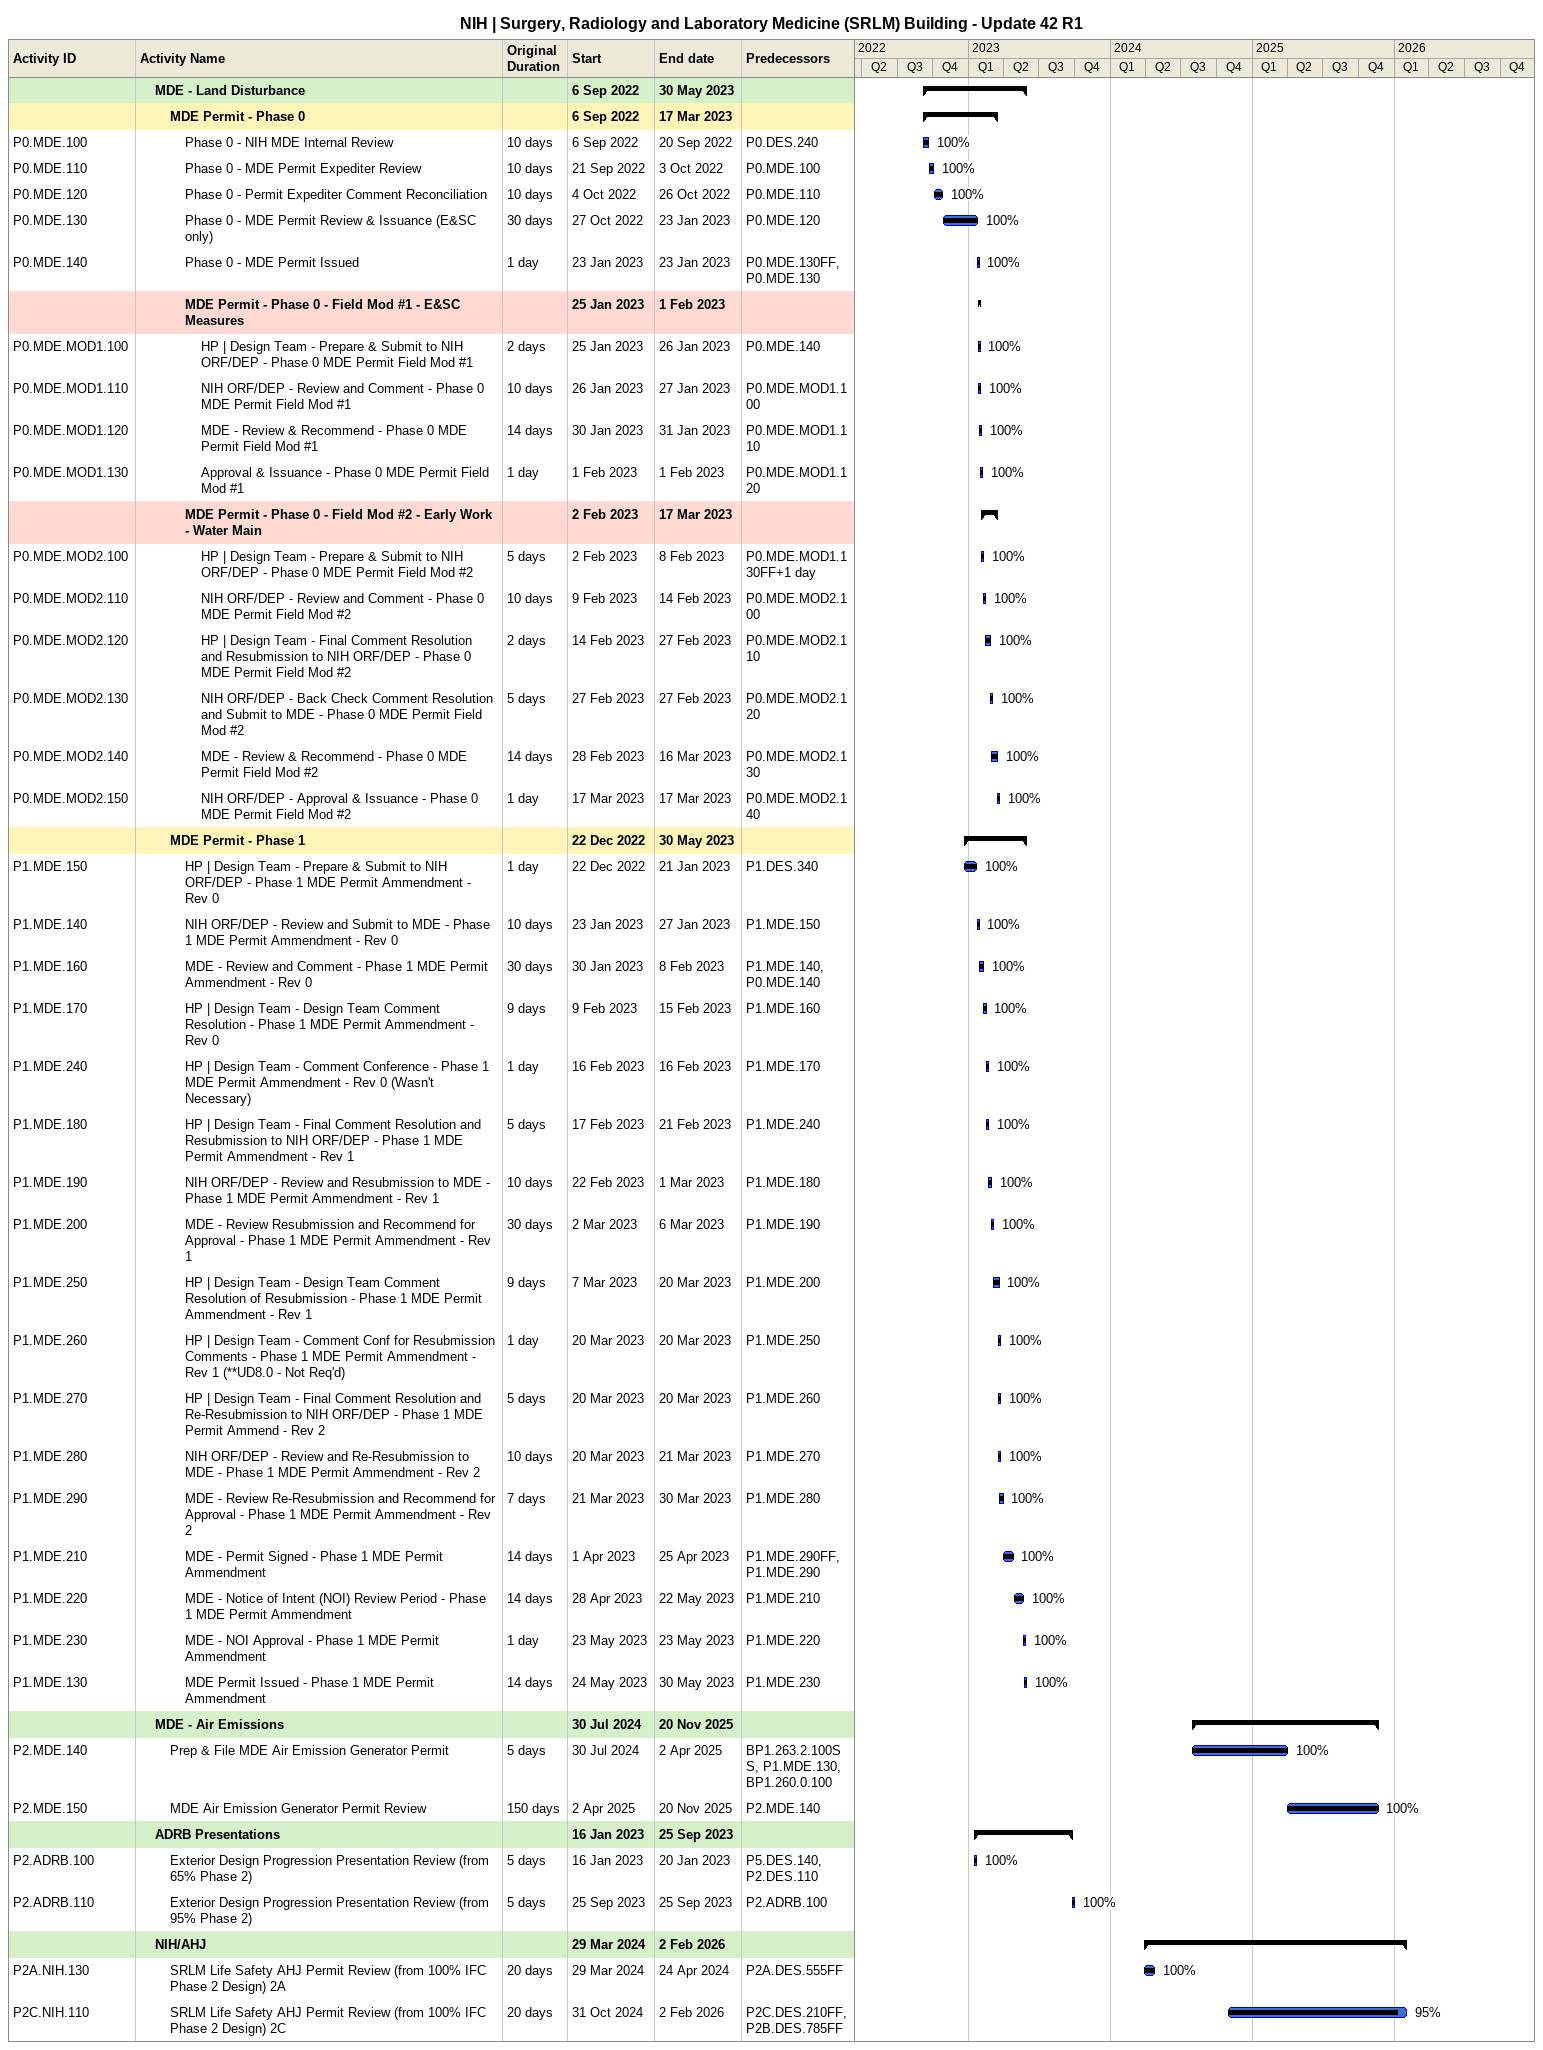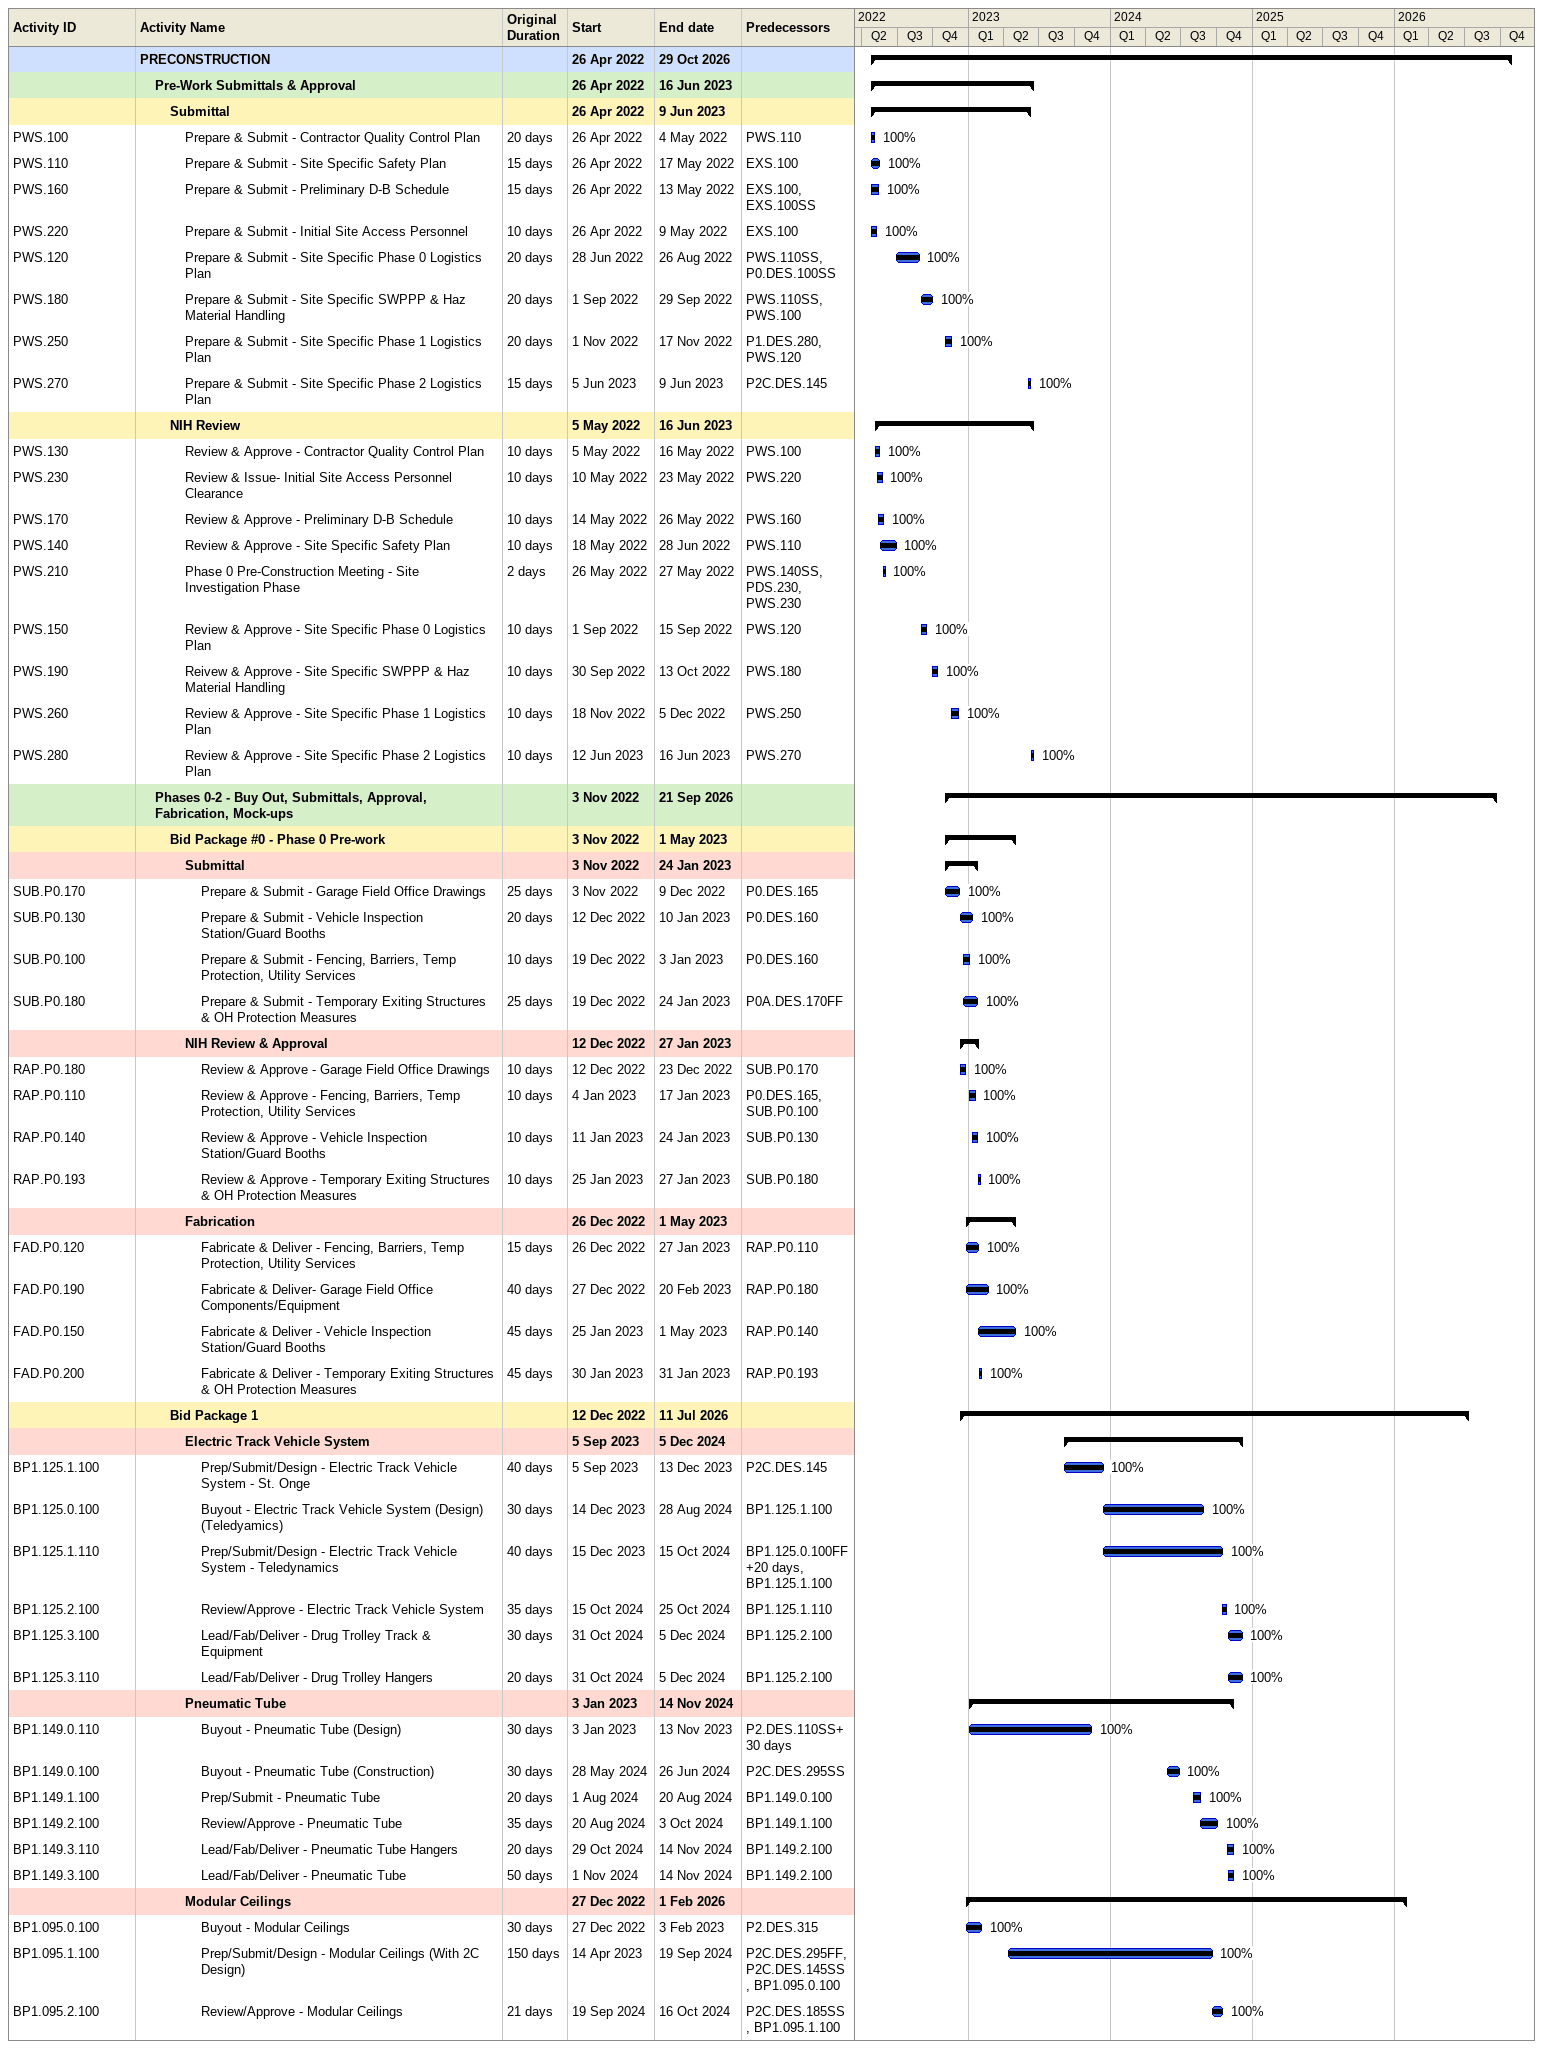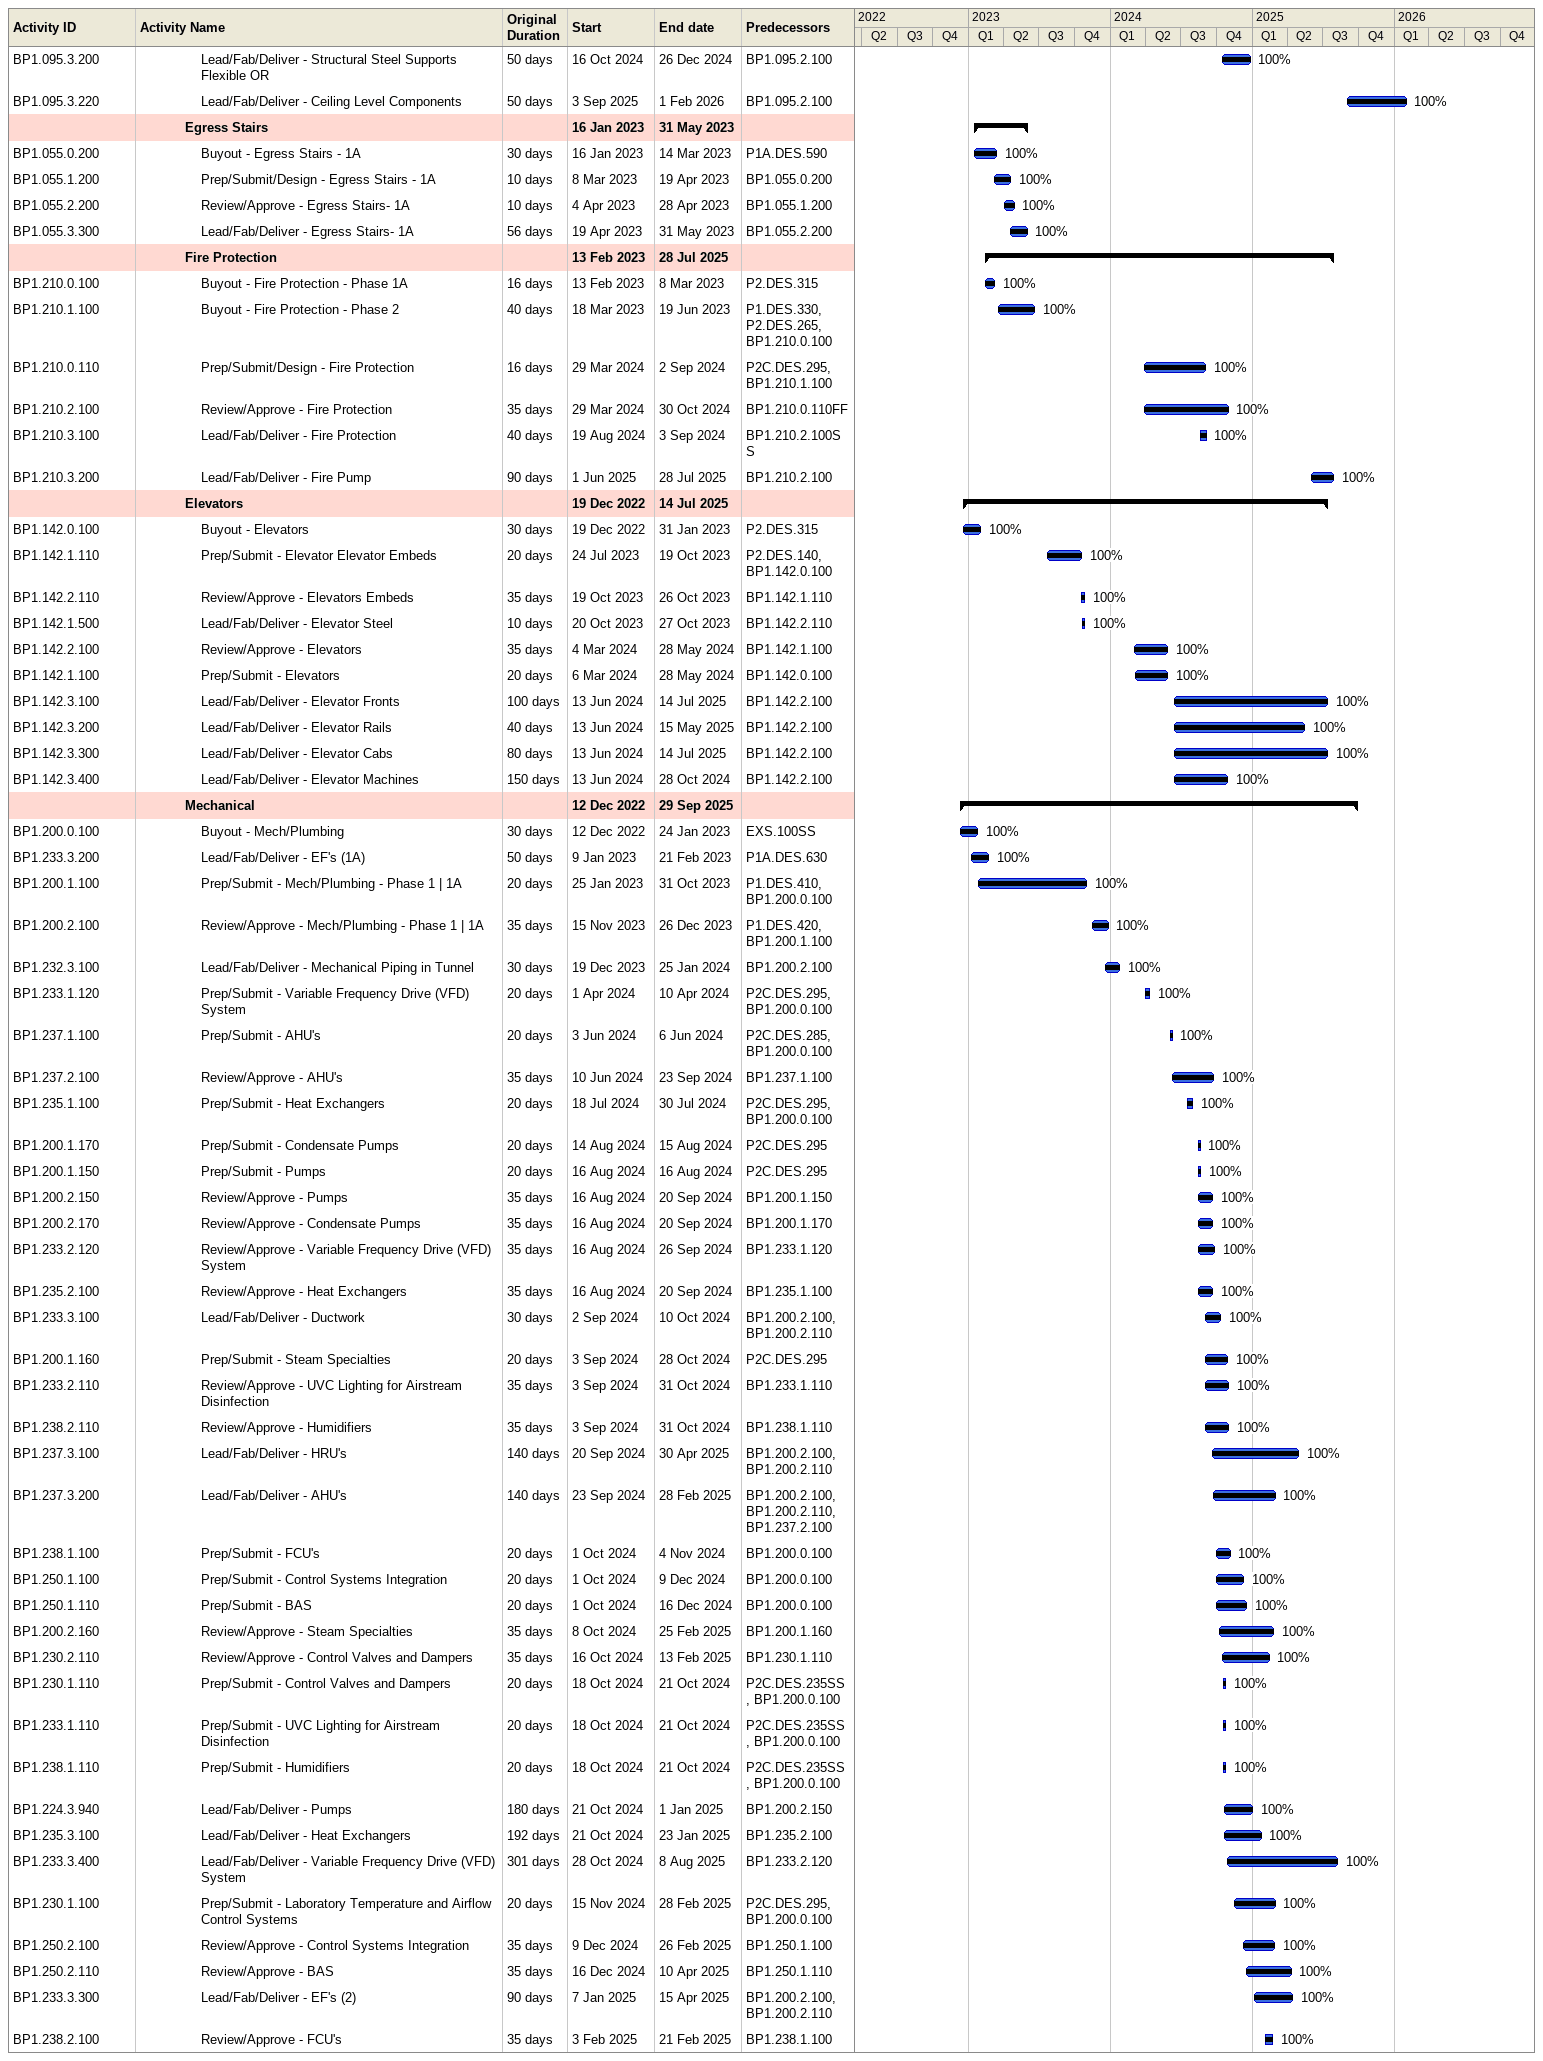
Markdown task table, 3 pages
NIH | Surgery, Radiology and Laboratory Medicine (SRLM) Building - Update 42 R1

| ID | Level | Task | Original duration | Start | Finish | Predecessors | % complete |
|---|---|---|---|---|---|---|---|
|  | 2 | **MDE - Land Disturbance** |  | 2022-09-06 | 2023-05-30 |  |  |
|  | 3 | **MDE Permit - Phase 0** |  | 2022-09-06 | 2023-03-17 |  |  |
| P0.MDE.100 | 4 | Phase 0 - NIH MDE Internal Review | 10d | 2022-09-06 | 2022-09-20 | P0.DES.240 | 100 |
| P0.MDE.110 | 4 | Phase 0 - MDE Permit Expediter Review | 10d | 2022-09-21 | 2022-10-03 | P0.MDE.100 | 100 |
| P0.MDE.120 | 4 | Phase 0 - Permit Expediter Comment Reconciliation | 10d | 2022-10-04 | 2022-10-26 | P0.MDE.110 | 100 |
| P0.MDE.130 | 4 | Phase 0 - MDE Permit Review & Issuance (E&SC only) | 30d | 2022-10-27 | 2023-01-23 | P0.MDE.120 | 100 |
| P0.MDE.140 | 4 | Phase 0 - MDE Permit Issued | 1d | 2023-01-23 | 2023-01-23 | P0.MDE.130FF, P0.MDE.130 | 100 |
|  | 4 | **MDE Permit - Phase 0 - Field Mod #1 - E&SC Measures** |  | 2023-01-25 | 2023-02-01 |  |  |
| P0.MDE.MOD1.100 | 5 | HP \| Design Team - Prepare & Submit to NIH ORF/DEP - Phase 0 MDE Permit Field Mod #1 | 2d | 2023-01-25 | 2023-01-26 | P0.MDE.140 | 100 |
| P0.MDE.MOD1.110 | 5 | NIH ORF/DEP - Review and Comment - Phase 0 MDE Permit Field Mod #1 | 10d | 2023-01-26 | 2023-01-27 | P0.MDE.MOD1.100 | 100 |
| P0.MDE.MOD1.120 | 5 | MDE - Review & Recommend - Phase 0 MDE Permit Field Mod #1 | 14d | 2023-01-30 | 2023-01-31 | P0.MDE.MOD1.110 | 100 |
| P0.MDE.MOD1.130 | 5 | Approval & Issuance - Phase 0 MDE Permit Field Mod #1 | 1d | 2023-02-01 | 2023-02-01 | P0.MDE.MOD1.120 | 100 |
|  | 4 | **MDE Permit - Phase 0 - Field Mod #2 - Early Work - Water Main** |  | 2023-02-02 | 2023-03-17 |  |  |
| P0.MDE.MOD2.100 | 5 | HP \| Design Team - Prepare & Submit to NIH ORF/DEP - Phase 0 MDE Permit Field Mod #2 | 5d | 2023-02-02 | 2023-02-08 | P0.MDE.MOD1.130FF+1d | 100 |
| P0.MDE.MOD2.110 | 5 | NIH ORF/DEP - Review and Comment - Phase 0 MDE Permit Field Mod #2 | 10d | 2023-02-09 | 2023-02-14 | P0.MDE.MOD2.100 | 100 |
| P0.MDE.MOD2.120 | 5 | HP \| Design Team - Final Comment Resolution and Resubmission to NIH ORF/DEP - Phase 0 MDE Permit Field Mod #2 | 2d | 2023-02-14 | 2023-02-27 | P0.MDE.MOD2.110 | 100 |
| P0.MDE.MOD2.130 | 5 | NIH ORF/DEP - Back Check Comment Resolution and Submit to MDE - Phase 0 MDE Permit Field Mod #2 | 5d | 2023-02-27 | 2023-02-27 | P0.MDE.MOD2.120 | 100 |
| P0.MDE.MOD2.140 | 5 | MDE - Review & Recommend - Phase 0 MDE Permit Field Mod #2 | 14d | 2023-02-28 | 2023-03-16 | P0.MDE.MOD2.130 | 100 |
| P0.MDE.MOD2.150 | 5 | NIH ORF/DEP - Approval & Issuance - Phase 0 MDE Permit Field Mod #2 | 1d | 2023-03-17 | 2023-03-17 | P0.MDE.MOD2.140 | 100 |
|  | 3 | **MDE Permit - Phase 1** |  | 2022-12-22 | 2023-05-30 |  |  |
| P1.MDE.150 | 4 | HP \| Design Team - Prepare & Submit to NIH ORF/DEP - Phase 1 MDE Permit Ammendment - Rev 0 | 1d | 2022-12-22 | 2023-01-21 | P1.DES.340 | 100 |
| P1.MDE.140 | 4 | NIH ORF/DEP - Review and Submit to MDE - Phase 1 MDE Permit Ammendment - Rev 0 | 10d | 2023-01-23 | 2023-01-27 | P1.MDE.150 | 100 |
| P1.MDE.160 | 4 | MDE - Review and Comment - Phase 1 MDE Permit Ammendment - Rev 0 | 30d | 2023-01-30 | 2023-02-08 | P1.MDE.140, P0.MDE.140 | 100 |
| P1.MDE.170 | 4 | HP \| Design Team - Design Team Comment Resolution - Phase 1 MDE Permit Ammendment - Rev 0 | 9d | 2023-02-09 | 2023-02-15 | P1.MDE.160 | 100 |
| P1.MDE.240 | 4 | HP \| Design Team - Comment Conference - Phase 1 MDE Permit Ammendment - Rev 0 (Wasn't Necessary) | 1d | 2023-02-16 | 2023-02-16 | P1.MDE.170 | 100 |
| P1.MDE.180 | 4 | HP \| Design Team - Final Comment Resolution and Resubmission to NIH ORF/DEP - Phase 1 MDE Permit Ammendment - Rev 1 | 5d | 2023-02-17 | 2023-02-21 | P1.MDE.240 | 100 |
| P1.MDE.190 | 4 | NIH ORF/DEP - Review and Resubmission to MDE - Phase 1 MDE Permit Ammendment - Rev 1 | 10d | 2023-02-22 | 2023-03-01 | P1.MDE.180 | 100 |
| P1.MDE.200 | 4 | MDE - Review Resubmission and Recommend for Approval - Phase 1 MDE Permit Ammendment - Rev 1 | 30d | 2023-03-02 | 2023-03-06 | P1.MDE.190 | 100 |
| P1.MDE.250 | 4 | HP \| Design Team - Design Team Comment Resolution of Resubmission - Phase 1 MDE Permit Ammendment - Rev 1 | 9d | 2023-03-07 | 2023-03-20 | P1.MDE.200 | 100 |
| P1.MDE.260 | 4 | HP \| Design Team - Comment Conf for Resubmission Comments - Phase 1 MDE Permit Ammendment - Rev 1 (**UD8.0 - Not Req'd) | 1d | 2023-03-20 | 2023-03-20 | P1.MDE.250 | 100 |
| P1.MDE.270 | 4 | HP \| Design Team - Final Comment Resolution and Re-Resubmission to NIH ORF/DEP - Phase 1 MDE Permit Ammend - Rev 2 | 5d | 2023-03-20 | 2023-03-20 | P1.MDE.260 | 100 |
| P1.MDE.280 | 4 | NIH ORF/DEP - Review and Re-Resubmission to MDE - Phase 1 MDE Permit Ammendment - Rev 2 | 10d | 2023-03-20 | 2023-03-21 | P1.MDE.270 | 100 |
| P1.MDE.290 | 4 | MDE - Review Re-Resubmission and Recommend for Approval - Phase 1 MDE Permit Ammendment - Rev 2 | 7d | 2023-03-21 | 2023-03-30 | P1.MDE.280 | 100 |
| P1.MDE.210 | 4 | MDE - Permit Signed - Phase 1 MDE Permit Ammendment | 14d | 2023-04-01 | 2023-04-25 | P1.MDE.290FF, P1.MDE.290 | 100 |
| P1.MDE.220 | 4 | MDE - Notice of Intent (NOI) Review Period - Phase 1 MDE Permit Ammendment | 14d | 2023-04-28 | 2023-05-22 | P1.MDE.210 | 100 |
| P1.MDE.230 | 4 | MDE - NOI Approval - Phase 1 MDE Permit Ammendment | 1d | 2023-05-23 | 2023-05-23 | P1.MDE.220 | 100 |
| P1.MDE.130 | 4 | MDE Permit Issued - Phase 1 MDE Permit Ammendment | 14d | 2023-05-24 | 2023-05-30 | P1.MDE.230 | 100 |
|  | 2 | **MDE - Air Emissions** |  | 2024-07-30 | 2025-11-20 |  |  |
| P2.MDE.140 | 3 | Prep & File MDE Air Emission Generator Permit | 5d | 2024-07-30 | 2025-04-02 | BP1.263.2.100SS, P1.MDE.130, BP1.260.0.100 | 100 |
| P2.MDE.150 | 3 | MDE Air Emission Generator Permit Review | 150d | 2025-04-02 | 2025-11-20 | P2.MDE.140 | 100 |
|  | 2 | **ADRB Presentations** |  | 2023-01-16 | 2023-09-25 |  |  |
| P2.ADRB.100 | 3 | Exterior Design Progression Presentation Review (from 65% Phase 2) | 5d | 2023-01-16 | 2023-01-20 | P5.DES.140, P2.DES.110 | 100 |
| P2.ADRB.110 | 3 | Exterior Design Progression Presentation Review (from 95% Phase 2) | 5d | 2023-09-25 | 2023-09-25 | P2.ADRB.100 | 100 |
|  | 2 | **NIH/AHJ** |  | 2024-03-29 | 2026-02-02 |  |  |
| P2A.NIH.130 | 3 | SRLM Life Safety AHJ Permit Review (from 100% IFC Phase 2 Design) 2A | 20d | 2024-03-29 | 2024-04-24 | P2A.DES.555FF | 100 |
| P2C.NIH.110 | 3 | SRLM Life Safety AHJ Permit Review (from 100% IFC Phase 2 Design) 2C | 20d | 2024-10-31 | 2026-02-02 | P2C.DES.210FF, P2B.DES.785FF | 95 |
|  | 1 | **PRECONSTRUCTION** |  | 2022-04-26 | 2026-10-29 |  |  |
|  | 2 | **Pre-Work Submittals & Approval** |  | 2022-04-26 | 2023-06-16 |  |  |
|  | 3 | **Submittal** |  | 2022-04-26 | 2023-06-09 |  |  |
| PWS.100 | 4 | Prepare & Submit - Contractor Quality Control Plan | 20d | 2022-04-26 | 2022-05-04 | PWS.110 | 100 |
| PWS.110 | 4 | Prepare & Submit - Site Specific Safety Plan | 15d | 2022-04-26 | 2022-05-17 | EXS.100 | 100 |
| PWS.160 | 4 | Prepare & Submit - Preliminary D-B Schedule | 15d | 2022-04-26 | 2022-05-13 | EXS.100, EXS.100SS | 100 |
| PWS.220 | 4 | Prepare & Submit - Initial Site Access Personnel | 10d | 2022-04-26 | 2022-05-09 | EXS.100 | 100 |
| PWS.120 | 4 | Prepare & Submit - Site Specific Phase 0 Logistics Plan | 20d | 2022-06-28 | 2022-08-26 | PWS.110SS, P0.DES.100SS | 100 |
| PWS.180 | 4 | Prepare & Submit - Site Specific SWPPP & Haz Material Handling | 20d | 2022-09-01 | 2022-09-29 | PWS.110SS, PWS.100 | 100 |
| PWS.250 | 4 | Prepare & Submit - Site Specific Phase 1 Logistics Plan | 20d | 2022-11-01 | 2022-11-17 | P1.DES.280, PWS.120 | 100 |
| PWS.270 | 4 | Prepare & Submit - Site Specific Phase 2 Logistics Plan | 15d | 2023-06-05 | 2023-06-09 | P2C.DES.145 | 100 |
|  | 3 | **NIH Review** |  | 2022-05-05 | 2023-06-16 |  |  |
| PWS.130 | 4 | Review & Approve - Contractor Quality Control Plan | 10d | 2022-05-05 | 2022-05-16 | PWS.100 | 100 |
| PWS.230 | 4 | Review & Issue- Initial Site Access Personnel Clearance | 10d | 2022-05-10 | 2022-05-23 | PWS.220 | 100 |
| PWS.170 | 4 | Review & Approve - Preliminary D-B Schedule | 10d | 2022-05-14 | 2022-05-26 | PWS.160 | 100 |
| PWS.140 | 4 | Review & Approve - Site Specific Safety Plan | 10d | 2022-05-18 | 2022-06-28 | PWS.110 | 100 |
| PWS.210 | 4 | Phase 0 Pre-Construction Meeting - Site Investigation Phase | 2d | 2022-05-26 | 2022-05-27 | PWS.140SS, PDS.230, PWS.230 | 100 |
| PWS.150 | 4 | Review & Approve - Site Specific Phase 0 Logistics Plan | 10d | 2022-09-01 | 2022-09-15 | PWS.120 | 100 |
| PWS.190 | 4 | Reivew & Approve - Site Specific SWPPP & Haz Material Handling | 10d | 2022-09-30 | 2022-10-13 | PWS.180 | 100 |
| PWS.260 | 4 | Review & Approve - Site Specific Phase 1 Logistics Plan | 10d | 2022-11-18 | 2022-12-05 | PWS.250 | 100 |
| PWS.280 | 4 | Review & Approve - Site Specific Phase 2 Logistics Plan | 10d | 2023-06-12 | 2023-06-16 | PWS.270 | 100 |
|  | 2 | **Phases 0-2 - Buy Out, Submittals, Approval, Fabrication, Mock-ups** |  | 2022-11-03 | 2026-09-21 |  |  |
|  | 3 | **Bid Package #0 - Phase 0 Pre-work** |  | 2022-11-03 | 2023-05-01 |  |  |
|  | 4 | **Submittal** |  | 2022-11-03 | 2023-01-24 |  |  |
| SUB.P0.170 | 5 | Prepare & Submit - Garage Field Office Drawings | 25d | 2022-11-03 | 2022-12-09 | P0.DES.165 | 100 |
| SUB.P0.130 | 5 | Prepare & Submit - Vehicle Inspection Station/Guard Booths | 20d | 2022-12-12 | 2023-01-10 | P0.DES.160 | 100 |
| SUB.P0.100 | 5 | Prepare & Submit - Fencing, Barriers, Temp Protection, Utility Services | 10d | 2022-12-19 | 2023-01-03 | P0.DES.160 | 100 |
| SUB.P0.180 | 5 | Prepare & Submit - Temporary Exiting Structures & OH Protection Measures | 25d | 2022-12-19 | 2023-01-24 | P0A.DES.170FF | 100 |
|  | 4 | **NIH Review & Approval** |  | 2022-12-12 | 2023-01-27 |  |  |
| RAP.P0.180 | 5 | Review & Approve - Garage Field Office Drawings | 10d | 2022-12-12 | 2022-12-23 | SUB.P0.170 | 100 |
| RAP.P0.110 | 5 | Review & Approve - Fencing, Barriers, Temp Protection, Utility Services | 10d | 2023-01-04 | 2023-01-17 | P0.DES.165, SUB.P0.100 | 100 |
| RAP.P0.140 | 5 | Review & Approve - Vehicle Inspection Station/Guard Booths | 10d | 2023-01-11 | 2023-01-24 | SUB.P0.130 | 100 |
| RAP.P0.193 | 5 | Review & Approve - Temporary Exiting Structures & OH Protection Measures | 10d | 2023-01-25 | 2023-01-27 | SUB.P0.180 | 100 |
|  | 4 | **Fabrication** |  | 2022-12-26 | 2023-05-01 |  |  |
| FAD.P0.120 | 5 | Fabricate & Deliver - Fencing, Barriers, Temp Protection, Utility Services | 15d | 2022-12-26 | 2023-01-27 | RAP.P0.110 | 100 |
| FAD.P0.190 | 5 | Fabricate & Deliver- Garage Field Office Components/Equipment | 40d | 2022-12-27 | 2023-02-20 | RAP.P0.180 | 100 |
| FAD.P0.150 | 5 | Fabricate & Deliver - Vehicle Inspection Station/Guard Booths | 45d | 2023-01-25 | 2023-05-01 | RAP.P0.140 | 100 |
| FAD.P0.200 | 5 | Fabricate & Deliver - Temporary Exiting Structures & OH Protection Measures | 45d | 2023-01-30 | 2023-01-31 | RAP.P0.193 | 100 |
|  | 3 | **Bid Package 1** |  | 2022-12-12 | 2026-07-11 |  |  |
|  | 4 | **Electric Track Vehicle System** |  | 2023-09-05 | 2024-12-05 |  |  |
| BP1.125.1.100 | 5 | Prep/Submit/Design - Electric Track Vehicle System - St. Onge | 40d | 2023-09-05 | 2023-12-13 | P2C.DES.145 | 100 |
| BP1.125.0.100 | 5 | Buyout - Electric Track Vehicle System (Design) (Teledyamics) | 30d | 2023-12-14 | 2024-08-28 | BP1.125.1.100 | 100 |
| BP1.125.1.110 | 5 | Prep/Submit/Design - Electric Track Vehicle System - Teledynamics | 40d | 2023-12-15 | 2024-10-15 | BP1.125.0.100FF+20d, BP1.125.1.100 | 100 |
| BP1.125.2.100 | 5 | Review/Approve - Electric Track Vehicle System | 35d | 2024-10-15 | 2024-10-25 | BP1.125.1.110 | 100 |
| BP1.125.3.100 | 5 | Lead/Fab/Deliver - Drug Trolley Track & Equipment | 30d | 2024-10-31 | 2024-12-05 | BP1.125.2.100 | 100 |
| BP1.125.3.110 | 5 | Lead/Fab/Deliver - Drug Trolley Hangers | 20d | 2024-10-31 | 2024-12-05 | BP1.125.2.100 | 100 |
|  | 4 | **Pneumatic Tube** |  | 2023-01-03 | 2024-11-14 |  |  |
| BP1.149.0.110 | 5 | Buyout - Pneumatic Tube (Design) | 30d | 2023-01-03 | 2023-11-13 | P2.DES.110SS+30d | 100 |
| BP1.149.0.100 | 5 | Buyout - Pneumatic Tube (Construction) | 30d | 2024-05-28 | 2024-06-26 | P2C.DES.295SS | 100 |
| BP1.149.1.100 | 5 | Prep/Submit - Pneumatic Tube | 20d | 2024-08-01 | 2024-08-20 | BP1.149.0.100 | 100 |
| BP1.149.2.100 | 5 | Review/Approve - Pneumatic Tube | 35d | 2024-08-20 | 2024-10-03 | BP1.149.1.100 | 100 |
| BP1.149.3.110 | 5 | Lead/Fab/Deliver - Pneumatic Tube Hangers | 20d | 2024-10-29 | 2024-11-14 | BP1.149.2.100 | 100 |
| BP1.149.3.100 | 5 | Lead/Fab/Deliver - Pneumatic Tube | 50d | 2024-11-01 | 2024-11-14 | BP1.149.2.100 | 100 |
|  | 4 | **Modular Ceilings** |  | 2022-12-27 | 2026-02-01 |  |  |
| BP1.095.0.100 | 5 | Buyout - Modular Ceilings | 30d | 2022-12-27 | 2023-02-03 | P2.DES.315 | 100 |
| BP1.095.1.100 | 5 | Prep/Submit/Design - Modular Ceilings (With 2C Design) | 150d | 2023-04-14 | 2024-09-19 | P2C.DES.295FF, P2C.DES.145SS, BP1.095.0.100 | 100 |
| BP1.095.2.100 | 5 | Review/Approve - Modular Ceilings | 21d | 2024-09-19 | 2024-10-16 | P2C.DES.185SS, BP1.095.1.100 | 100 |
| BP1.095.3.200 | 5 | Lead/Fab/Deliver - Structural Steel Supports Flexible OR | 50d | 2024-10-16 | 2024-12-26 | BP1.095.2.100 | 100 |
| BP1.095.3.220 | 5 | Lead/Fab/Deliver - Ceiling Level Components | 50d | 2025-09-03 | 2026-02-01 | BP1.095.2.100 | 100 |
|  | 4 | **Egress Stairs** |  | 2023-01-16 | 2023-05-31 |  |  |
| BP1.055.0.200 | 5 | Buyout - Egress Stairs - 1A | 30d | 2023-01-16 | 2023-03-14 | P1A.DES.590 | 100 |
| BP1.055.1.200 | 5 | Prep/Submit/Design - Egress Stairs - 1A | 10d | 2023-03-08 | 2023-04-19 | BP1.055.0.200 | 100 |
| BP1.055.2.200 | 5 | Review/Approve - Egress Stairs- 1A | 10d | 2023-04-04 | 2023-04-28 | BP1.055.1.200 | 100 |
| BP1.055.3.300 | 5 | Lead/Fab/Deliver - Egress Stairs- 1A | 56d | 2023-04-19 | 2023-05-31 | BP1.055.2.200 | 100 |
|  | 4 | **Fire Protection** |  | 2023-02-13 | 2025-07-28 |  |  |
| BP1.210.0.100 | 5 | Buyout - Fire Protection - Phase 1A | 16d | 2023-02-13 | 2023-03-08 | P2.DES.315 | 100 |
| BP1.210.1.100 | 5 | Buyout - Fire Protection - Phase 2 | 40d | 2023-03-18 | 2023-06-19 | P1.DES.330, P2.DES.265, BP1.210.0.100 | 100 |
| BP1.210.0.110 | 5 | Prep/Submit/Design - Fire Protection | 16d | 2024-03-29 | 2024-09-02 | P2C.DES.295, BP1.210.1.100 | 100 |
| BP1.210.2.100 | 5 | Review/Approve - Fire Protection | 35d | 2024-03-29 | 2024-10-30 | BP1.210.0.110FF | 100 |
| BP1.210.3.100 | 5 | Lead/Fab/Deliver - Fire Protection | 40d | 2024-08-19 | 2024-09-03 | BP1.210.2.100SS | 100 |
| BP1.210.3.200 | 5 | Lead/Fab/Deliver - Fire Pump | 90d | 2025-06-01 | 2025-07-28 | BP1.210.2.100 | 100 |
|  | 4 | **Elevators** |  | 2022-12-19 | 2025-07-14 |  |  |
| BP1.142.0.100 | 5 | Buyout - Elevators | 30d | 2022-12-19 | 2023-01-31 | P2.DES.315 | 100 |
| BP1.142.1.110 | 5 | Prep/Submit - Elevator Elevator Embeds | 20d | 2023-07-24 | 2023-10-19 | P2.DES.140, BP1.142.0.100 | 100 |
| BP1.142.2.110 | 5 | Review/Approve - Elevators Embeds | 35d | 2023-10-19 | 2023-10-26 | BP1.142.1.110 | 100 |
| BP1.142.1.500 | 5 | Lead/Fab/Deliver - Elevator Steel | 10d | 2023-10-20 | 2023-10-27 | BP1.142.2.110 | 100 |
| BP1.142.2.100 | 5 | Review/Approve - Elevators | 35d | 2024-03-04 | 2024-05-28 | BP1.142.1.100 | 100 |
| BP1.142.1.100 | 5 | Prep/Submit - Elevators | 20d | 2024-03-06 | 2024-05-28 | BP1.142.0.100 | 100 |
| BP1.142.3.100 | 5 | Lead/Fab/Deliver - Elevator Fronts | 100d | 2024-06-13 | 2025-07-14 | BP1.142.2.100 | 100 |
| BP1.142.3.200 | 5 | Lead/Fab/Deliver - Elevator Rails | 40d | 2024-06-13 | 2025-05-15 | BP1.142.2.100 | 100 |
| BP1.142.3.300 | 5 | Lead/Fab/Deliver - Elevator Cabs | 80d | 2024-06-13 | 2025-07-14 | BP1.142.2.100 | 100 |
| BP1.142.3.400 | 5 | Lead/Fab/Deliver - Elevator Machines | 150d | 2024-06-13 | 2024-10-28 | BP1.142.2.100 | 100 |
|  | 4 | **Mechanical** |  | 2022-12-12 | 2025-09-29 |  |  |
| BP1.200.0.100 | 5 | Buyout - Mech/Plumbing | 30d | 2022-12-12 | 2023-01-24 | EXS.100SS | 100 |
| BP1.233.3.200 | 5 | Lead/Fab/Deliver - EF's (1A) | 50d | 2023-01-09 | 2023-02-21 | P1A.DES.630 | 100 |
| BP1.200.1.100 | 5 | Prep/Submit - Mech/Plumbing - Phase 1 \| 1A | 20d | 2023-01-25 | 2023-10-31 | P1.DES.410, BP1.200.0.100 | 100 |
| BP1.200.2.100 | 5 | Review/Approve - Mech/Plumbing - Phase 1 \| 1A | 35d | 2023-11-15 | 2023-12-26 | P1.DES.420, BP1.200.1.100 | 100 |
| BP1.232.3.100 | 5 | Lead/Fab/Deliver - Mechanical Piping in Tunnel | 30d | 2023-12-19 | 2024-01-25 | BP1.200.2.100 | 100 |
| BP1.233.1.120 | 5 | Prep/Submit - Variable Frequency Drive (VFD) System | 20d | 2024-04-01 | 2024-04-10 | P2C.DES.295, BP1.200.0.100 | 100 |
| BP1.237.1.100 | 5 | Prep/Submit - AHU's | 20d | 2024-06-03 | 2024-06-06 | P2C.DES.285, BP1.200.0.100 | 100 |
| BP1.237.2.100 | 5 | Review/Approve - AHU's | 35d | 2024-06-10 | 2024-09-23 | BP1.237.1.100 | 100 |
| BP1.235.1.100 | 5 | Prep/Submit - Heat Exchangers | 20d | 2024-07-18 | 2024-07-30 | P2C.DES.295, BP1.200.0.100 | 100 |
| BP1.200.1.170 | 5 | Prep/Submit - Condensate Pumps | 20d | 2024-08-14 | 2024-08-15 | P2C.DES.295 | 100 |
| BP1.200.1.150 | 5 | Prep/Submit - Pumps | 20d | 2024-08-16 | 2024-08-16 | P2C.DES.295 | 100 |
| BP1.200.2.150 | 5 | Review/Approve - Pumps | 35d | 2024-08-16 | 2024-09-20 | BP1.200.1.150 | 100 |
| BP1.200.2.170 | 5 | Review/Approve - Condensate Pumps | 35d | 2024-08-16 | 2024-09-20 | BP1.200.1.170 | 100 |
| BP1.233.2.120 | 5 | Review/Approve - Variable Frequency Drive (VFD) System | 35d | 2024-08-16 | 2024-09-26 | BP1.233.1.120 | 100 |
| BP1.235.2.100 | 5 | Review/Approve - Heat Exchangers | 35d | 2024-08-16 | 2024-09-20 | BP1.235.1.100 | 100 |
| BP1.233.3.100 | 5 | Lead/Fab/Deliver - Ductwork | 30d | 2024-09-02 | 2024-10-10 | BP1.200.2.100, BP1.200.2.110 | 100 |
| BP1.200.1.160 | 5 | Prep/Submit - Steam Specialties | 20d | 2024-09-03 | 2024-10-28 | P2C.DES.295 | 100 |
| BP1.233.2.110 | 5 | Review/Approve - UVC Lighting for Airstream Disinfection | 35d | 2024-09-03 | 2024-10-31 | BP1.233.1.110 | 100 |
| BP1.238.2.110 | 5 | Review/Approve - Humidifiers | 35d | 2024-09-03 | 2024-10-31 | BP1.238.1.110 | 100 |
| BP1.237.3.100 | 5 | Lead/Fab/Deliver - HRU's | 140d | 2024-09-20 | 2025-04-30 | BP1.200.2.100, BP1.200.2.110 | 100 |
| BP1.237.3.200 | 5 | Lead/Fab/Deliver - AHU's | 140d | 2024-09-23 | 2025-02-28 | BP1.200.2.100, BP1.200.2.110, BP1.237.2.100 | 100 |
| BP1.238.1.100 | 5 | Prep/Submit - FCU's | 20d | 2024-10-01 | 2024-11-04 | BP1.200.0.100 | 100 |
| BP1.250.1.100 | 5 | Prep/Submit - Control Systems Integration | 20d | 2024-10-01 | 2024-12-09 | BP1.200.0.100 | 100 |
| BP1.250.1.110 | 5 | Prep/Submit - BAS | 20d | 2024-10-01 | 2024-12-16 | BP1.200.0.100 | 100 |
| BP1.200.2.160 | 5 | Review/Approve - Steam Specialties | 35d | 2024-10-08 | 2025-02-25 | BP1.200.1.160 | 100 |
| BP1.230.2.110 | 5 | Review/Approve - Control Valves and Dampers | 35d | 2024-10-16 | 2025-02-13 | BP1.230.1.110 | 100 |
| BP1.230.1.110 | 5 | Prep/Submit - Control Valves and Dampers | 20d | 2024-10-18 | 2024-10-21 | P2C.DES.235SS, BP1.200.0.100 | 100 |
| BP1.233.1.110 | 5 | Prep/Submit - UVC Lighting for Airstream Disinfection | 20d | 2024-10-18 | 2024-10-21 | P2C.DES.235SS, BP1.200.0.100 | 100 |
| BP1.238.1.110 | 5 | Prep/Submit - Humidifiers | 20d | 2024-10-18 | 2024-10-21 | P2C.DES.235SS, BP1.200.0.100 | 100 |
| BP1.224.3.940 | 5 | Lead/Fab/Deliver - Pumps | 180d | 2024-10-21 | 2025-01-01 | BP1.200.2.150 | 100 |
| BP1.235.3.100 | 5 | Lead/Fab/Deliver - Heat Exchangers | 192d | 2024-10-21 | 2025-01-23 | BP1.235.2.100 | 100 |
| BP1.233.3.400 | 5 | Lead/Fab/Deliver - Variable Frequency Drive (VFD) System | 301d | 2024-10-28 | 2025-08-08 | BP1.233.2.120 | 100 |
| BP1.230.1.100 | 5 | Prep/Submit - Laboratory Temperature and Airflow Control Systems | 20d | 2024-11-15 | 2025-02-28 | P2C.DES.295, BP1.200.0.100 | 100 |
| BP1.250.2.100 | 5 | Review/Approve - Control Systems Integration | 35d | 2024-12-09 | 2025-02-26 | BP1.250.1.100 | 100 |
| BP1.250.2.110 | 5 | Review/Approve - BAS | 35d | 2024-12-16 | 2025-04-10 | BP1.250.1.110 | 100 |
| BP1.233.3.300 | 5 | Lead/Fab/Deliver - EF's (2) | 90d | 2025-01-07 | 2025-04-15 | BP1.200.2.100, BP1.200.2.110 | 100 |
| BP1.238.2.100 | 5 | Review/Approve - FCU's | 35d | 2025-02-03 | 2025-02-21 | BP1.238.1.100 | 100 |
